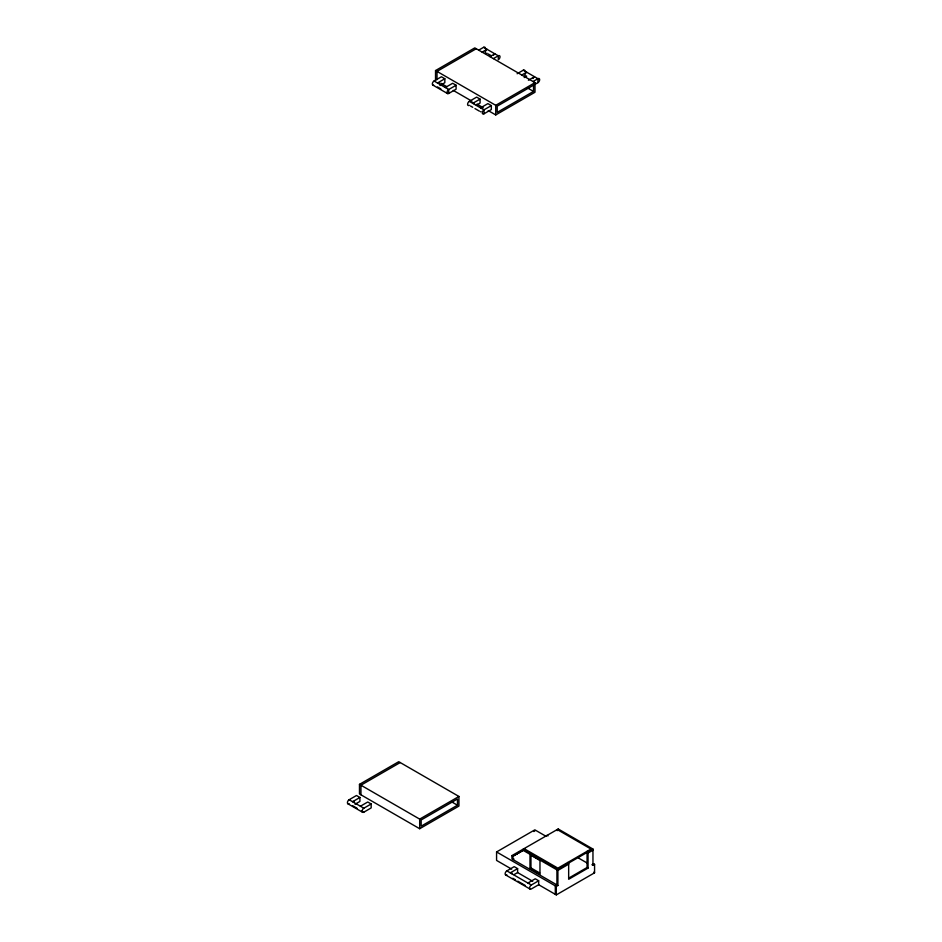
<?xml version="1.0" encoding="UTF-8"?>
<svg xmlns="http://www.w3.org/2000/svg" width="942" height="942" viewBox="0 0 942 942"><rect width="100%" height="100%" fill="white"/><g stroke="black" fill="none" stroke-linecap="round" stroke-linejoin="round"><path stroke-width="1.41" d="M435.534 80.164L435.534 70.556L474.792 47.889L534.997 82.649L534.997 92.257L495.739 114.924L488.239 110.603M476.252 48.737L437.006 71.404L437.006 79.646M478.701 50.15L483.599 47.324L498.283 55.802A2.426 1.401 -60 0 1 500.002 56.791A2.426 1.401 -60 0 1 498.283 59.758L498.283 55.802L493.384 58.628M482.127 52.128L487.026 49.302A2.426 1.401 -60 0 0 485.307 52.269A2.426 1.401 -60 0 0 487.026 53.258M433.626 85.157A2.426 1.401 -60 0 1 432.366 83.72A2.426 1.401 -60 0 1 434.062 81.012L441.409 76.773L444.836 78.751L444.836 82.708L439.938 85.534M444.836 78.751L437.488 82.99A2.426 1.401 -60 0 1 439.149 83.508M489.958 56.65L494.856 53.824A2.426 1.401 -60 0 0 493.643 55.107M456.093 85.251L448.745 89.49A2.426 1.401 -60 0 0 447.038 92.457A2.426 1.401 -60 0 0 448.745 93.446L456.093 89.207L456.093 85.251L452.666 83.273L445.319 87.512A2.426 1.401 -60 0 1 446.178 87.288M469.304 105.316A2.426 1.401 -60 0 1 467.597 104.326A2.426 1.401 -60 0 1 469.304 101.359L476.652 97.12L480.079 99.098L480.079 103.055L476.405 105.174M517.123 73.747L523.246 70.214L537.929 78.692A2.426 1.401 -60 0 1 539.648 79.681A2.426 1.401 -60 0 1 537.929 82.649L534.255 84.768M480.079 99.098L472.731 103.337A2.426 1.401 -60 0 1 474.45 104.326M521.774 75.019L526.672 72.193A2.426 1.401 -60 0 0 524.965 75.16A2.426 1.401 -60 0 0 526.672 76.149L524.223 77.562M528.391 80.247L534.503 76.714A2.426 1.401 -60 0 0 533.019 78.563M491.335 105.598L483.988 109.837A2.426 1.401 -60 0 0 482.28 112.804A2.426 1.401 -60 0 0 483.988 113.794L491.335 109.555L491.335 105.598L487.909 103.62L480.561 107.859A2.426 1.401 -60 0 1 481.774 107.741M533.031 81.518L537.929 78.692L537.929 82.649M435.534 70.556L495.739 105.316L534.997 82.649M533.525 91.409L497.211 112.381L497.211 106.163L533.525 85.192L533.525 91.409L527.273 87.806M359.479 784.356L398.737 761.701L458.942 796.461L458.942 806.069L419.685 828.724L359.479 793.965L359.479 784.356L419.685 819.116L458.942 796.461M400.209 762.549L360.951 785.204L360.951 794.812M349.152 803.691A2.426 1.401 -60 0 1 347.433 802.702A2.426 1.401 -60 0 1 349.152 799.734L356.488 795.495L359.915 797.474L359.915 801.43L355.016 804.256M359.915 797.474L352.579 801.713A2.426 1.401 -60 0 1 354.227 802.231M363.836 812.169A2.426 1.401 -60 0 1 362.117 811.18A2.426 1.401 -60 0 1 363.836 808.212L371.172 803.973L371.172 807.93L363.836 812.169L361.551 810.85M457.471 805.222L421.156 826.181L421.156 819.964L457.471 799.004L457.471 805.222L451.23 801.607M511.671 869.148L496.575 860.423L496.575 851.945L534.844 829.843L546.101 836.343M533.867 831.539L534.844 830.974M568.662 864.191L557.899 870.408L523.151 850.355L523.151 849.225L557.899 869.278L557.899 885.492L511.965 858.974L511.965 855.583L558.217 828.984L592.954 849.048L592.954 865.251L591.976 864.685L593.59 863.755L594.567 864.32L594.567 872.798L556.286 894.9L538.671 884.726L531.323 888.965A2.426 1.401 -60 0 1 529.616 887.976A2.426 1.401 -60 0 1 531.323 885.009L538.671 880.77L538.671 884.726M513.92 858.974L512.943 859.54L512.943 856.148L522.834 850.438L513.92 855.583M506.855 874.835A2.426 1.401 -60 0 1 505.136 873.846A2.426 1.401 -60 0 1 506.855 870.879L514.191 866.64L517.617 868.618L517.617 872.575L532.725 881.3M517.617 868.618L510.281 872.857A2.426 1.401 -60 0 1 511.989 873.846M513.943 874.694L517.617 872.575M529.981 868.5L539.966 874.258L539.966 860.47L529.981 854.7L529.981 868.5L530.958 867.935L539.695 872.975M557.899 869.278L587.078 852.439L588.055 853.005L592.954 850.179L591.976 849.613M568.897 878.015L587.078 867.511L587.078 851.309L588.055 851.874L592.954 849.048M496.575 851.945L556.286 886.422L557.899 885.492M588.055 851.874L588.055 868.077L568.662 879.275L568.662 863.06L567.685 862.495L567.685 863.626M592.954 865.251L594.567 864.32M556.286 893.77L555.309 894.335L555.309 885.857L556.922 884.927L556.922 869.843M523.151 850.355L512.943 856.148L511.965 855.583M488.144 53.906L491.5 55.849M440.75 83.179L447.003 86.782M453.243 90.397L471.989 101.218M476.993 104.103L483.246 107.706M434.062 81.012L448.745 89.49L448.745 93.446M469.304 101.359L483.988 109.837L483.988 113.794M437.488 86.947L440.844 88.889M470.447 105.975L472.731 107.294M474.968 108.589L479.443 111.168M432.849 85.086L447.532 93.564M547.019 835.342L547.997 835.907M578.435 857.997L587.231 863.072M587.078 867.511L588.055 868.077M593.59 872.233L594.567 872.798M524.141 848.66L557.899 868.147L590.999 849.048L557.228 829.549L557.228 830.679M538.671 880.77L535.244 878.792L527.897 883.031A2.426 1.401 -60 0 1 529.38 883.16M506.855 870.879L531.323 885.009M512.789 878.262L515.309 879.722M517.829 881.17L525.377 885.539M505.642 874.953L530.111 889.083M371.172 803.973L367.745 801.995L360.409 806.234A2.426 1.401 -60 0 1 361.257 806.011M349.152 799.734L363.836 808.212M352.579 805.669L357.053 808.26M347.939 803.809L362.623 812.287M558.217 828.984L558.217 830.114M556.286 886.422L556.286 894.9M530.958 855.513L530.958 867.935M495.739 105.316L495.739 114.924M419.685 819.116L419.685 828.724M481.009 111.497A2.426 1.401 -60 0 1 480.561 111.815M483.599 47.324A2.426 1.401 -60 0 1 485.307 48.313M523.246 70.214A2.426 1.401 -60 0 1 524.965 71.203"/></g></svg>
